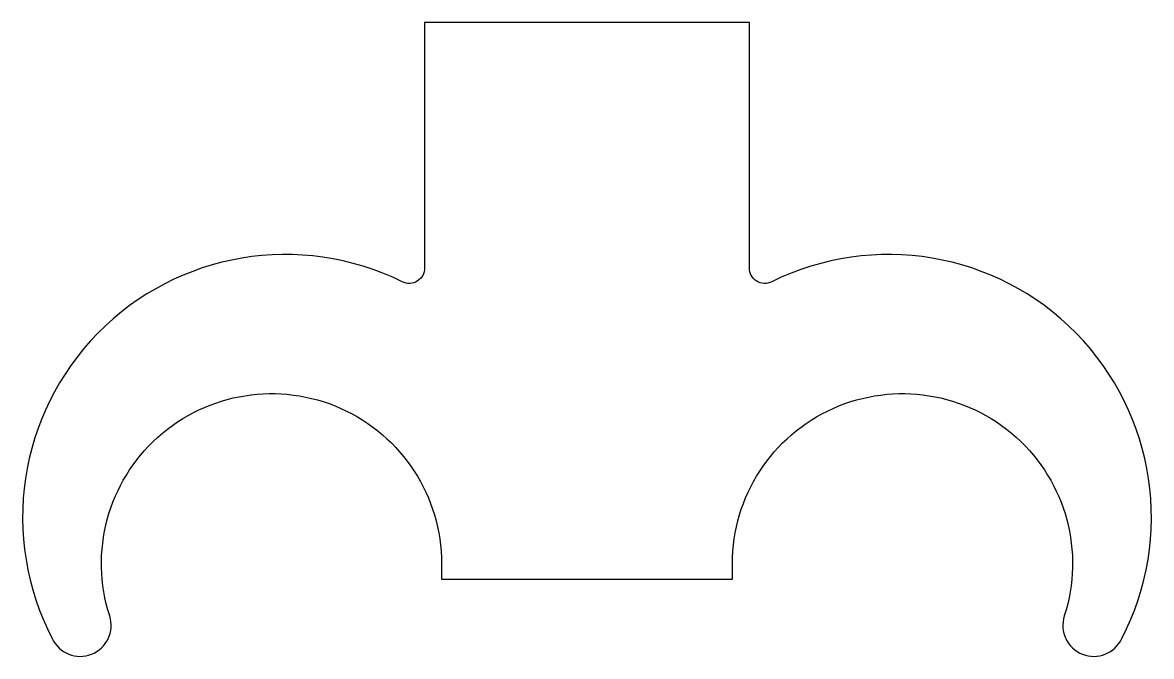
# Model space of a CAD drawing. Extents: x 156.6 to 193.1, y 217.7 to 238.2.
import ezdxf

# ---------------------------------------------------------------- set-up
doc = ezdxf.new("R2010")
doc.units = 0
doc.layers.add('ANA', color=220, linetype='CONTINUOUS')

msp = doc.modelspace()

# ---------------------------------------------------------------- linework, layer by layer
at = {"layer": 'ANA', "color": 7}
msp.add_lwpolyline([(190.277, 219.044, 0.94196), (192.137, 218.317, 0.725495), (180.817, 229.85, -0.556523), (180.094, 230.298), (180.094, 238.236), (174.844, 238.236), (169.594, 238.236), (169.594, 230.298, -0.556523), (168.872, 229.85, 0.725495), (157.552, 218.317, 0.94196), (159.411, 219.044, -1.170025), (170.144, 220.736), (170.144, 220.236), (174.844, 220.236), (179.544, 220.236), (179.544, 220.736, -1.170025)], format="xyb", close=True, dxfattribs=at)

doc.saveas('drawing.dxf')
